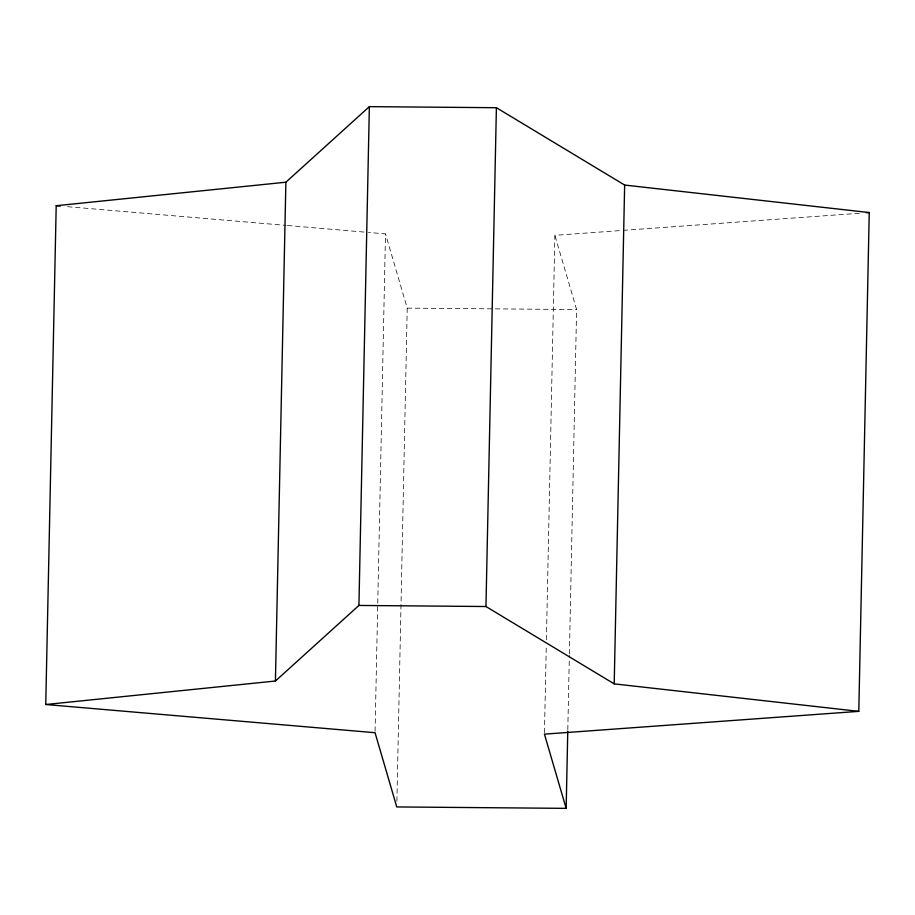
<?xml version="1.0" encoding="UTF-8"?>
<svg xmlns="http://www.w3.org/2000/svg" width="915" height="915" viewBox="0 0 915 915"><rect width="100%" height="100%" fill="white"/><g stroke="black" fill="none" stroke-linecap="round" stroke-linejoin="round"><path stroke-width="0.69" stroke-dasharray="4.58 3.43" d="M375.07 731.279L385.49 233.897L368.459 232.444M396.893 801.22L407.221 308.126L385.49 233.897M544.459 732.709L546.289 645.521M546.404 639.802L554.879 235.327L621.731 230.477M567.803 729.758L569.359 655.437M569.393 654.008L576.599 309.556L554.879 235.327M623.161 230.374L860.718 213.161M407.221 308.126L576.599 309.556M67.55 206.687L286.132 225.399M287.55 225.513L367.041 232.319"/><path stroke-width="1.37" d="M45.75 704.516L56.204 205.715L285.88 182.211L369.363 106.643L496.399 107.707L624.648 185.059L869.25 212.543L858.796 711.355L544.425 734.139L566.156 808.357L396.767 806.938L375.047 732.709L45.75 704.516L275.426 681.023L358.92 605.444L485.957 606.519L614.205 683.871L858.796 711.355M275.426 681.023L285.88 182.211M358.92 605.444L369.363 106.643M485.957 606.519L496.399 107.707M566.156 808.357L567.769 731.177M614.205 683.871L624.648 185.059M866.402 212.749L869.25 212.543M56.204 205.715L60.459 206.069"/></g></svg>
